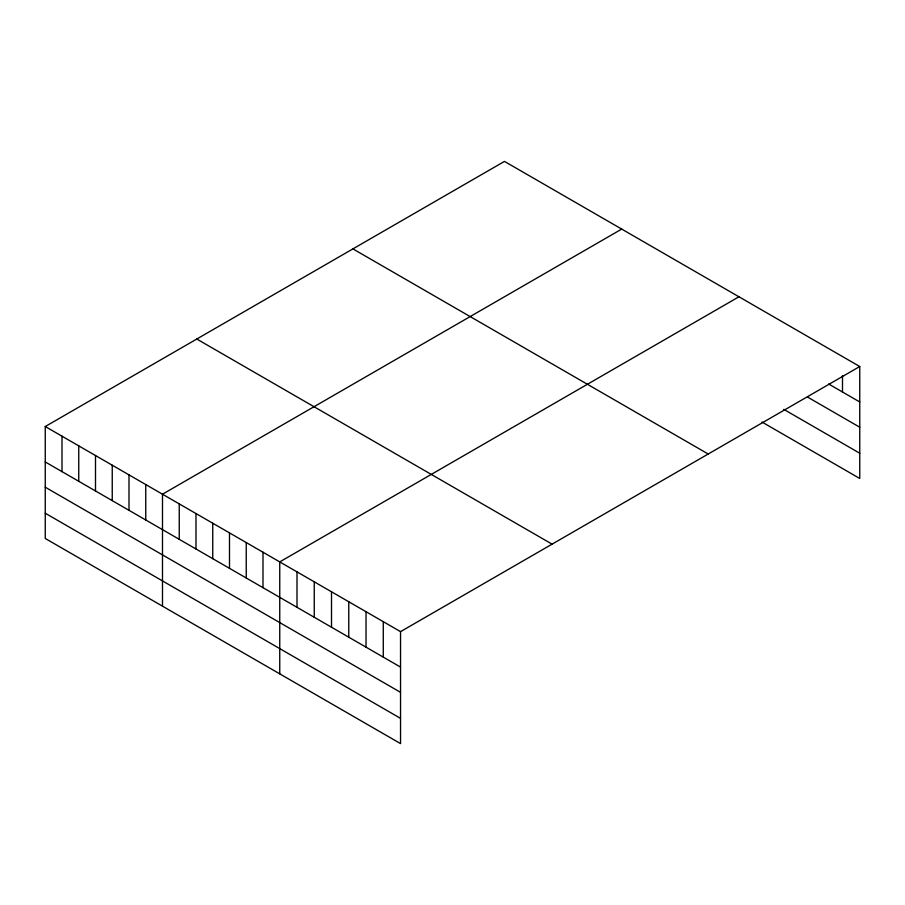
<?xml version="1.0" encoding="UTF-8"?>
<svg xmlns="http://www.w3.org/2000/svg" width="905" height="905" viewBox="0 0 905 905"><rect width="100%" height="100%" fill="white"/><g stroke="black" fill="none" stroke-linecap="round" stroke-linejoin="round"><path stroke-width="1.36" d="M859.75 366.525L400.542 631.645L400.542 743.605L45.25 538.475L45.25 426.527L504.458 161.395L859.75 366.525L859.75 478.474L761.965 422.024M621.701 229.089L162.493 494.209L162.493 606.169M738.955 296.783L279.747 561.903L279.747 673.852M828.686 384.025L859.75 401.967M807.984 397.329L859.75 427.217M783.821 409.388L859.75 453.224M352.916 248.886L708.208 454.016M196.792 339.036L552.084 544.154M45.25 426.527L400.542 631.645M45.25 461.957L400.542 667.087M45.25 487.207L400.542 692.336M45.25 513.226L400.542 718.355M842.498 375.643L842.498 392.001M383.279 621.69L383.279 657.12M366.027 611.723L366.027 647.154M348.764 601.757L348.764 637.199M331.513 591.791L331.513 627.233M314.25 581.836L314.25 617.267M296.998 571.87L296.998 607.312M262.993 552.231L262.993 587.673M246.239 542.57L246.239 578.001M229.497 532.898L229.497 568.329M212.743 523.226L212.743 558.668M195.989 513.554L195.989 548.996M179.247 503.881L179.247 539.323M145.75 484.548L145.75 519.979M128.996 474.876L128.996 510.307M112.243 465.204L112.243 500.646M95.5 455.532L95.5 490.974M78.746 445.86L78.746 481.302M62.004 436.199L62.004 471.629"/></g></svg>
